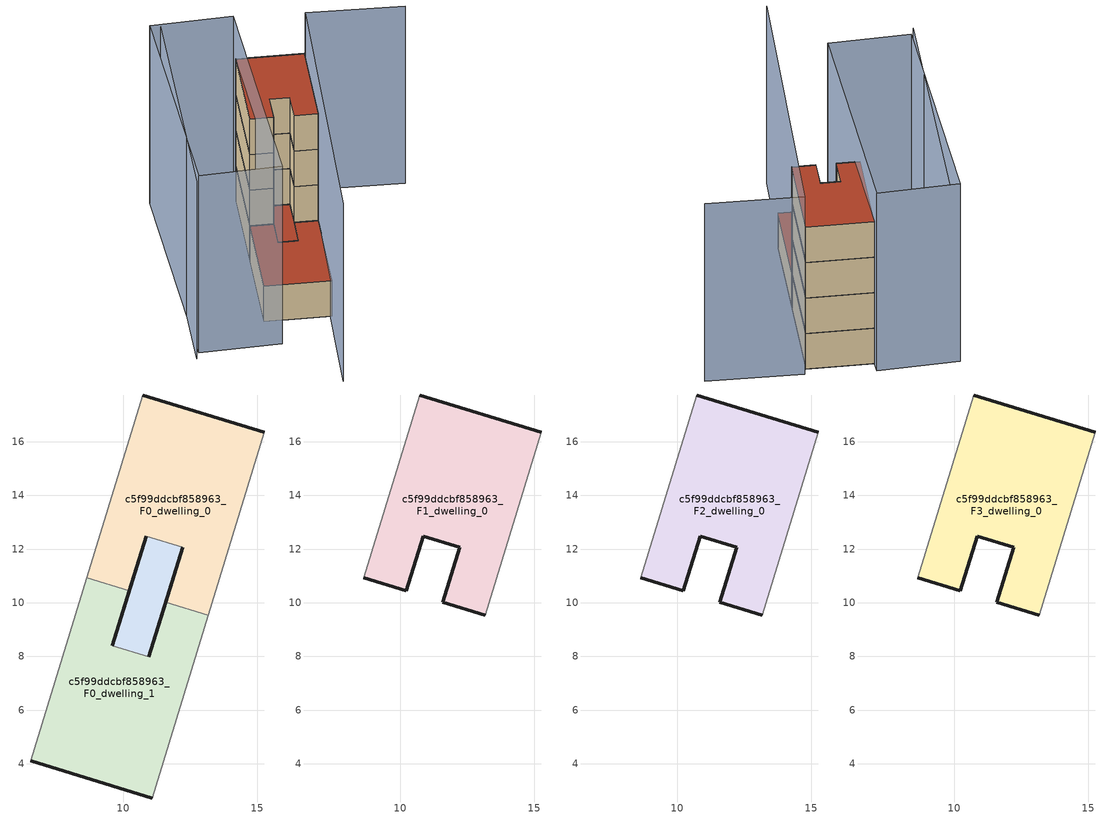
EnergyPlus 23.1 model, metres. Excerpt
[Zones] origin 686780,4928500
c5f99ddcbf858963_F0_dwelling_0
 floor ground (EU_floor_Construction): 13.17,9.54 15.27,16.35 10.74,17.74 8.65,10.93 10.23,10.44 10.86,12.49 12.22,12.07 11.59,10.03 z0
 wall outside (EU_wall_Construction): 11.59,10.03 12.22,12.07 / 10.86,12.49 10.23,10.44 / 10.74,17.74 15.27,16.35 z0:3
 wall to c5f99ddcbf858963_F0_circulation (EU_wall_Construction): 12.22,12.07 10.86,12.49 z0:3
 wall to c5f99ddcbf858963_F0_dwelling_1 (EU_wall_Construction): 10.23,10.44 8.65,10.93 / 13.17,9.54 11.59,10.03 z0:3
 wall adiabatic (EU_wall_Construction): 8.65,10.93 10.74,17.74 / 15.27,16.35 13.17,9.54 z0:3
c5f99ddcbf858963_F0_dwelling_1
 floor ground (EU_floor_Construction): 11.08,2.73 13.17,9.54 11.59,10.03 10.96,7.98 9.6,8.4 10.23,10.44 8.65,10.93 6.56,4.12 z0
 wall outside (EU_wall_Construction): 10.23,10.44 9.6,8.4 / 10.96,7.98 11.59,10.03 / 11.08,2.73 6.56,4.12 z0:3
 wall adiabatic (EU_wall_Construction): 6.56,4.12 8.65,10.93 / 13.17,9.54 11.08,2.73 z0:3
 wall to c5f99ddcbf858963_F0_circulation (EU_wall_Construction): 9.6,8.4 10.96,7.98 z0:3
 roof outside (EU_roof_Construction): 13.17,9.54 11.08,2.73 6.56,4.12 8.65,10.93 10.23,10.44 9.6,8.4 10.96,7.98 11.59,10.03 z3
c5f99ddcbf858963_F0_circulation
 floor ground (EU_floor_Construction): 10.96,7.98 12.22,12.07 10.86,12.49 9.6,8.4 z0
 wall outside (EU_wall_Construction): 12.22,12.07 10.96,7.98 / 9.6,8.4 10.86,12.49 z0:3
 roof outside (EU_roof_Construction): 12.22,12.07 10.96,7.98 9.6,8.4 10.86,12.49 z3
c5f99ddcbf858963_F1_dwelling_0
 floor to c5f99ddcbf858963_F0_dwelling_0 (EU_floor_Construction): 13.17,9.54 15.27,16.35 10.74,17.74 8.65,10.93 10.23,10.44 10.86,12.49 12.22,12.07 11.59,10.03 z3
 wall outside (EU_wall_Construction): 10.74,17.74 15.27,16.35 / 13.17,9.54 11.59,10.03 12.22,12.07 10.86,12.49 10.23,10.44 8.65,10.93 z3:6
 wall adiabatic (EU_wall_Construction): 8.65,10.93 10.74,17.74 / 15.27,16.35 13.17,9.54 z3:6
c5f99ddcbf858963_F2_dwelling_0
 floor to c5f99ddcbf858963_F1_dwelling_0 (EU_floor_Construction): 13.17,9.54 15.27,16.35 10.74,17.74 8.65,10.93 10.23,10.44 10.86,12.49 12.22,12.07 11.59,10.03 z6
 wall outside (EU_wall_Construction): 10.74,17.74 15.27,16.35 / 13.17,9.54 11.59,10.03 12.22,12.07 10.86,12.49 10.23,10.44 8.65,10.93 z6:9
 wall adiabatic (EU_wall_Construction): 8.65,10.93 10.74,17.74 / 15.27,16.35 13.17,9.54 z6:9
c5f99ddcbf858963_F3_dwelling_0
 floor to c5f99ddcbf858963_F2_dwelling_0 (EU_floor_Construction): 13.17,9.54 15.27,16.35 10.74,17.74 8.65,10.93 10.23,10.44 10.86,12.49 12.22,12.07 11.59,10.03 z9
 wall outside (EU_wall_Construction): 10.74,17.74 15.27,16.35 / 13.17,9.54 11.59,10.03 12.22,12.07 10.86,12.49 10.23,10.44 8.65,10.93 z9:12
 wall adiabatic (EU_wall_Construction): 8.65,10.93 10.74,17.74 / 15.27,16.35 13.17,9.54 z9:12
 roof outside (EU_roof_Construction): 15.27,16.35 13.17,9.54 11.59,10.03 12.22,12.07 10.86,12.49 10.23,10.44 8.65,10.93 10.74,17.74 z12
shading: 8.61,-4.45 15.6,16.85 / 15.6,16.85 22.13,14.71 / 5.99,19.72 0.58,2.1 / 1.01,2.67 5.3,19.94 / 5.3,19.94 10.93,18.54 / 10.93,18.54 6.65,1.27 / 6.65,1.27 1.01,2.67 z0:15
[Building]
EU S2 Campaign: North Axis=0; Terrain=City; Solar Distribution=FullExterior
[Site:Location]
Bologna: Latitude=44.5; Longitude=11.25; Time Zone=1; Elevation=37
[SizingPeriod:WeatherFileDays]
AnnualSizingPeriod: Begin Month=1; Begin Day of Month=1; End Month=12; End Day of Month=31; Day of Week for Start Day=Monday; Use Weather File Daylight Saving Period=No; Use Weather File Rain and Snow Indicators=No
[MATERIAL]
EU_InternalMass_Material: Roughness=MediumRough; Thickness=0.1; Conductivity=1; Density=1800; Specific Heat=900; Thermal Absorptance=0.9; Solar Absorptance=0.7; Visible Absorptance=0.7
[MATERIAL:NOMASS] Roughness=MediumRough; Thermal Absorptance=0.9; Solar Absorptance=0.7; Visible Absorptance=0.7
Name | Thermal Resistance
EU_wall_NoMass | 0.937881
EU_roof_NoMass | 0.548572
EU_floor_NoMass | 0.71348
[CONSTRUCTION]
EU_wall_Construction: EU_wall_NoMass
EU_roof_Construction: EU_roof_NoMass
EU_floor_Construction: EU_floor_NoMass
EU_InternalMass_Construction: EU_InternalMass_Material
[ZONE] Type=1; Multiplier=1; Ceiling Height=autocalculate; Floor Area=autocalculate; Part of Total Floor Area=Yes
Name | Volume
c5f99ddcbf858963_F0_dwelling_0; c5f99ddcbf858963_F1_dwelling_0; c5f99ddcbf858963_F2_dwelling_0; c5f99ddcbf858963_F3_dwelling_0 | 92.0735
c5f99ddcbf858963_F0_dwelling_1 | 92.0632
c5f99ddcbf858963_F0_circulation | 18.2168
[INTERNALMASS] Construction=EU_InternalMass_Construction
Name | Zone or ZoneList | Surface Area
c5f99ddcbf858963_F0_dwelling_0_EU_InternalMass | c5f99ddcbf858963_F0_dwelling_0 | 30.689
c5f99ddcbf858963_F0_dwelling_1_EU_InternalMass | c5f99ddcbf858963_F0_dwelling_1 | 30.689
c5f99ddcbf858963_F1_dwelling_0_EU_InternalMass | c5f99ddcbf858963_F1_dwelling_0 | 67.4508
c5f99ddcbf858963_F2_dwelling_0_EU_InternalMass | c5f99ddcbf858963_F2_dwelling_0 | 67.4508
c5f99ddcbf858963_F3_dwelling_0_EU_InternalMass | c5f99ddcbf858963_F3_dwelling_0 | 67.4508
[OTHEREQUIPMENT] Fuel Type=Electricity; Design Level Calculation Method=Watts/Area; Power per Zone Floor Area=1; Fraction Latent=0; Fraction Radiant=0; Fraction Lost=0; Carbon Dioxide Generation Rate=0; EndUse Subcategory=EU_Step8_InternalGains
Name | Zone or ZoneList or Space or SpaceList | Schedule
EU_Step8_InternalGain_c5f99ddcbf858963_F0_dwelling_0_f000 | c5f99ddcbf858963_F0_dwelling_0 | EU_Step8_GainSchedule_c5f99ddcbf858963_F0_dwelling_0_f000
EU_Step8_InternalGain_c5f99ddcbf858963_F0_dwelling_1_f000 | c5f99ddcbf858963_F0_dwelling_1 | EU_Step8_GainSchedule_c5f99ddcbf858963_F0_dwelling_1_f000
EU_Step8_InternalGain_c5f99ddcbf858963_F1_dwelling_0_f000 | c5f99ddcbf858963_F1_dwelling_0 | EU_Step8_GainSchedule_c5f99ddcbf858963_F1_dwelling_0_f000
EU_Step8_InternalGain_c5f99ddcbf858963_F2_dwelling_0_f000 | c5f99ddcbf858963_F2_dwelling_0 | EU_Step8_GainSchedule_c5f99ddcbf858963_F2_dwelling_0_f000
EU_Step8_InternalGain_c5f99ddcbf858963_F3_dwelling_0_f000 | c5f99ddcbf858963_F3_dwelling_0 | EU_Step8_GainSchedule_c5f99ddcbf858963_F3_dwelling_0_f000
[ZONEINFILTRATION:DESIGNFLOWRATE]
EU_Circulation_Infiltration_c5f99ddcbf858963_F0_circulation: Zone or ZoneList or Space or SpaceList=c5f99ddcbf858963_F0_circulation; Schedule=EU_AlwaysOn; Design Flow Rate Calculation Method=Flow/Area; Flow Rate per Floor Area=0.0005; Constant Term Coefficient=1; Temperature Term Coefficient=0; Velocity Term Coefficient=0; Velocity Squared Term Coefficient=0
[ZONEVENTILATION:DESIGNFLOWRATE] Schedule=EU_AlwaysOn; Design Flow Rate Calculation Method=AirChanges/Hour; Air Changes per Hour=0.687892; Ventilation Type=Natural; Fan Pressure Rise=0; Fan Total Efficiency=1; Constant Term Coefficient=1; Temperature Term Coefficient=0; Velocity Term Coefficient=0; Velocity Squared Term Coefficient=0; Minimum Indoor Temperature=-100; Maximum Indoor Temperature=100; Delta Temperature=-100; Minimum Outdoor Temperature=-100; Maximum Outdoor Temperature=100; Maximum Wind Speed=40
Name | Zone or ZoneList or Space or SpaceList
EU_ConstantAir_c5f99ddcbf858963_F0_dwelling_0 | c5f99ddcbf858963_F0_dwelling_0
EU_ConstantAir_c5f99ddcbf858963_F0_dwelling_1 | c5f99ddcbf858963_F0_dwelling_1
EU_ConstantAir_c5f99ddcbf858963_F1_dwelling_0 | c5f99ddcbf858963_F1_dwelling_0
EU_ConstantAir_c5f99ddcbf858963_F2_dwelling_0 | c5f99ddcbf858963_F2_dwelling_0
EU_ConstantAir_c5f99ddcbf858963_F3_dwelling_0 | c5f99ddcbf858963_F3_dwelling_0
[HVACTEMPLATE:THERMOSTAT] Constant Heating Setpoint=20; Constant Cooling Setpoint=50
EU_HeatOnly_c5f99ddcbf858963_F0_dwelling_0; EU_HeatOnly_c5f99ddcbf858963_F0_dwelling_1; EU_HeatOnly_c5f99ddcbf858963_F1_dwelling_0; EU_HeatOnly_c5f99ddcbf858963_F2_dwelling_0; EU_HeatOnly_c5f99ddcbf858963_F3_dwelling_0
[HVACTEMPLATE:ZONE:IDEALLOADSAIRSYSTEM] System Availability Schedule=EU_AlwaysOn; Maximum Heating Supply Air Temperature=50; Minimum Cooling Supply Air Temperature=13; Maximum Heating Supply Air Humidity Ratio=0.0156; Minimum Cooling Supply Air Humidity Ratio=0.0077; Heating Limit=NoLimit; Cooling Limit=NoLimit; Heating Availability Schedule=EU_AlwaysOn; Cooling Availability Schedule=EU_CoolingOff; Dehumidification Control Type=ConstantSensibleHeatRatio; Cooling Sensible Heat Ratio=0.7; Dehumidification Setpoint=60; Humidification Control Type=None; Humidification Setpoint=30; Outdoor Air Method=None; Outdoor Air Flow Rate per Person=0.00944; Outdoor Air Flow Rate per Zone Floor Area=0; Outdoor Air Flow Rate per Zone=0; Demand Controlled Ventilation Type=None; Outdoor Air Economizer Type=NoEconomizer; Heat Recovery Type=None; Sensible Heat Recovery Effectiveness=0.7; Latent Heat Recovery Effectiveness=0.65
Name | Template Thermostat
c5f99ddcbf858963_F0_dwelling_0 | EU_HeatOnly_c5f99ddcbf858963_F0_dwelling_0
c5f99ddcbf858963_F0_dwelling_1 | EU_HeatOnly_c5f99ddcbf858963_F0_dwelling_1
c5f99ddcbf858963_F1_dwelling_0 | EU_HeatOnly_c5f99ddcbf858963_F1_dwelling_0
c5f99ddcbf858963_F2_dwelling_0 | EU_HeatOnly_c5f99ddcbf858963_F2_dwelling_0
c5f99ddcbf858963_F3_dwelling_0 | EU_HeatOnly_c5f99ddcbf858963_F3_dwelling_0
[SIZING:ZONE] Zone Cooling Design Supply Air Temperature Input Method=SupplyAirTemperature; Zone Cooling Design Supply Air Temperature=13; Zone Heating Design Supply Air Temperature Input Method=SupplyAirTemperature; Zone Heating Design Supply Air Temperature=50; Zone Cooling Design Supply Air Humidity Ratio=0.008; Zone Heating Design Supply Air Humidity Ratio=0.008; Cooling Design Air Flow Method=DesignDay; Cooling Design Air Flow Rate=0; Cooling Minimum Air Flow per Zone Floor Area=0.000762; Cooling Minimum Air Flow=0; Cooling Minimum Air Flow Fraction=0.2; Heating Design Air Flow Method=DesignDay; Heating Design Air Flow Rate=0; Heating Maximum Air Flow per Zone Floor Area=0.002032; Heating Maximum Air Flow=0.141576; Heating Maximum Air Flow Fraction=0.3; Account for Dedicated Outdoor Air System=No; Dedicated Outdoor Air System Control Strategy=NeutralSupplyAir; Dedicated Outdoor Air Low Setpoint Temperature for Design=autosize; Dedicated Outdoor Air High Setpoint Temperature for Design=autosize; Zone Load Sizing Method=Sensible Load Only No Latent Load; Zone Latent Cooling Design Supply Air Humidity Ratio Input Method=HumidityRatioDifference; Zone Cooling Design Supply Air Humidity Ratio Difference=0.005; Zone Latent Heating Design Supply Air Humidity Ratio Input Method=HumidityRatioDifference; Zone Humidification Design Supply Air Humidity Ratio Difference=0.005
c5f99ddcbf858963_F0_dwelling_0; c5f99ddcbf858963_F0_dwelling_1; c5f99ddcbf858963_F1_dwelling_0; c5f99ddcbf858963_F2_dwelling_0; c5f99ddcbf858963_F3_dwelling_0
[SCHEDULE:CONSTANT]
Name | Hourly Value
EU_AlwaysOn | 1
EU_CoolingOff | 0
[SCHEDULE:FILE] Column Number=1; Rows to Skip at Top=0; Number of Hours of Data=8760; Column Separator=Comma; Interpolate to Timestep=No; Minutes per Item=60; Adjust Schedule for Daylight Savings=Yes
Name | File
EU_Step8_GainSchedule_c5f99ddcbf858963_F0_dwelling_0_f000 | ../../schedules/c5f99ddcbf858963/c5f99ddcbf858963_F0_dwelling_0_f000_gain.csv
EU_Step8_GainSchedule_c5f99ddcbf858963_F0_dwelling_1_f000 | ../../schedules/c5f99ddcbf858963/c5f99ddcbf858963_F0_dwelling_1_f000_gain.csv
EU_Step8_GainSchedule_c5f99ddcbf858963_F1_dwelling_0_f000 | ../../schedules/c5f99ddcbf858963/c5f99ddcbf858963_F1_dwelling_0_f000_gain.csv
EU_Step8_GainSchedule_c5f99ddcbf858963_F2_dwelling_0_f000 | ../../schedules/c5f99ddcbf858963/c5f99ddcbf858963_F2_dwelling_0_f000_gain.csv
EU_Step8_GainSchedule_c5f99ddcbf858963_F3_dwelling_0_f000 | ../../schedules/c5f99ddcbf858963/c5f99ddcbf858963_F3_dwelling_0_f000_gain.csv
